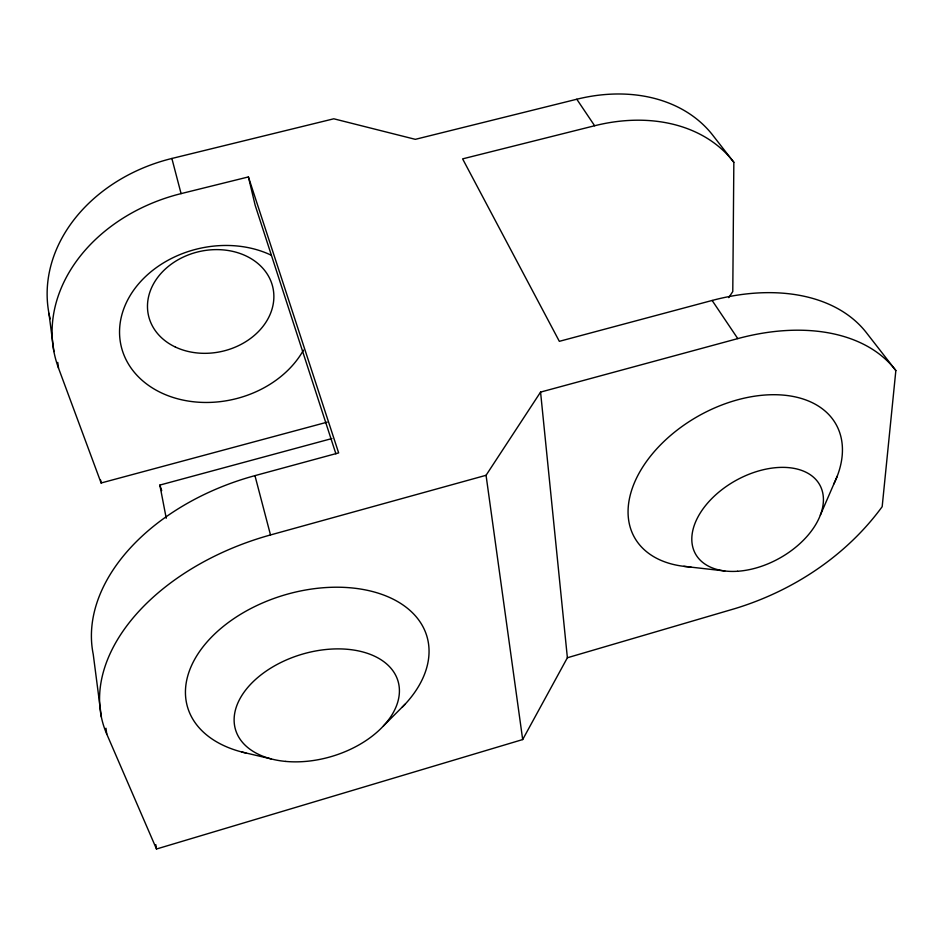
<?xml version="1.0" encoding="UTF-8"?>
<svg xmlns="http://www.w3.org/2000/svg" width="943" height="943" viewBox="0 0 943 943"><rect width="100%" height="100%" fill="white"/><g stroke="black" fill="none" stroke-linecap="round" stroke-linejoin="round"><path stroke-width="1.41" d="M50.144 318.864A158.059 127.977 -12.4 0 1 171.874 158.471L333.798 118.794L415.333 139.34L576.798 99.239A158.683 121.942 -32 0 1 713.45 136.098L733.843 162.302L732.782 291.54L728.739 297.634M733.843 162.302A162.526 122.684 -31.6 0 0 594.632 125.749L462.612 158.872L559.34 341.331L712.13 300.463A187.61 124.959 -29.6 0 1 867.03 333.504L895.85 370.552L882.176 506.674C846.201 555.887 792.804 591.025 734.762 608.659L567.38 657.754L522.681 739.56L156.491 849.006L106.748 734.043L105.981 728.22M820.339 515.137L837.207 476.262M522.681 739.56L486.058 475.296L540.563 392.099L737.78 338.608A193.032 124.865 -29.3 0 1 895.85 370.552M383.436 725.921L405.089 704.221M106.748 734.043A208.556 134.154 -16.4 0 1 270.5 534.952L486.058 475.296M101.373 717.01L93.227 654.265A200.706 134.307 -16 0 1 254.952 475.637L338.655 452.899L248.41 176.93L181.08 193.621A162.844 129.297 -13 0 0 58.513 368.1L101.113 482.993L327.138 422.181M166.239 518.249L159.85 485.079L331.901 438.554M683.805 566.33L724.778 570.963M241.997 752.054L271.313 758.938M576.798 99.239L594.632 125.749M712.13 300.463L737.78 338.608M159.85 485.079L161.713 490.619M335.908 453.854L255.14 205.197L248.41 176.93M171.874 158.471L181.08 193.621M254.952 475.637L270.5 534.952M100.665 480.093L101.113 482.993M155.831 844.692L156.491 849.006M57.759 362.407L58.513 368.1M48.942 313.324L53.904 351.562M540.563 392.099L567.38 657.754M690.877 566.932A115.565 74.603 -29.3 0 1 637.338 476.474A115.565 74.603 -29.3 0 1 778.14 394.787A115.565 74.603 -29.3 0 1 833.812 484.007M303.457 350.124A97.553 77.35 -13.1 0 1 170.082 396.449A97.553 77.35 -13.1 0 1 133.859 289.914A97.553 77.35 -13.1 0 1 271.183 255.188M245.923 752.997A124.806 80.096 -16.5 0 1 205.173 644.152A124.806 80.096 -16.5 0 1 378.744 593.336A124.806 80.096 -16.5 0 1 402.166 707.262M737.52 571.269A71.067 44.58 -29 0 0 821.931 489.912A71.067 44.58 -29 0 0 713.391 497.008A71.067 44.58 -29 0 0 737.52 571.269M175.327 347.012A63.747 51.181 -12.7 0 0 273.718 300.192A63.747 51.181 -12.7 0 0 182.977 257.215A63.747 51.181 -12.7 0 0 175.327 347.012M285.682 761.414A84.787 53.197 -16.7 0 0 398.63 683.486A84.787 53.197 -16.7 0 0 266.009 671.216A84.787 53.197 -16.7 0 0 285.682 761.414"/></g></svg>
